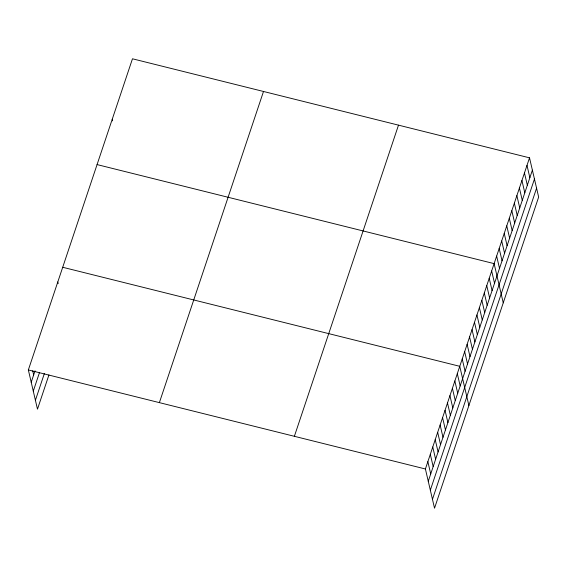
<?xml version="1.0" encoding="UTF-8"?>
<svg xmlns="http://www.w3.org/2000/svg" width="567" height="567" viewBox="0 0 567 567"><rect width="100%" height="100%" fill="white"/><g stroke="black" fill="none" stroke-linecap="round" stroke-linejoin="round"><path stroke-width="0.85" d="M48.932 374.943L37.479 409.168L28.35 369.946L132.472 58.791L529.521 157.832L538.65 197.054L434.528 508.209L425.406 468.987L529.521 157.832M31.213 382.25L35.034 370.839M33.283 391.131L39.555 372.391M35.409 400.288L44.41 373.391M159.377 402.634L263.499 91.478M294.372 436.307L398.495 125.151M428.262 481.291L532.385 170.135M430.332 490.172L534.454 179.016M432.465 499.329L536.58 188.166M97.07 164.586L494.119 263.627L503.248 302.842M62.71 267.27L459.759 366.31L468.888 405.525M28.35 369.946L425.406 468.987M526.998 165.387L529.854 177.691M524.468 172.942L527.331 185.246M521.938 180.504L524.801 192.801M519.407 188.06L522.271 200.364M516.877 195.615L519.741 207.919M514.354 203.17L517.217 215.474M511.824 210.726L514.687 223.029M509.294 218.288L512.157 230.585M506.763 225.843L509.627 238.147M504.24 233.398L507.096 245.702M501.71 240.954L504.573 253.258M499.18 248.509L502.043 260.813M496.649 256.071L499.513 268.368M491.667 270.962L494.53 283.259M489.215 278.298L492.078 290.595M486.762 285.626L489.619 297.93M484.303 292.962L487.166 305.266M481.851 300.297L484.714 312.601M479.398 307.633L482.262 319.937M476.939 314.969L479.802 327.265M474.487 322.304L477.35 334.601M472.035 329.633L474.898 341.936M469.582 336.968L472.446 349.272M467.123 344.304L469.986 356.608M464.671 351.639L467.534 363.943M462.218 358.975L465.082 371.272M457.307 373.639L460.17 385.943M454.854 380.974L457.718 393.278M452.402 388.31L455.266 400.614M449.943 395.646L452.806 407.949M447.491 402.981L450.354 415.278M445.038 410.317L447.902 422.613M442.579 417.645L445.442 429.949M440.127 424.981L442.99 437.285M437.674 432.316L440.538 444.62M435.222 439.652L438.085 451.956M432.763 446.987L435.626 459.284M430.31 454.323L433.174 466.62M427.858 461.651L430.722 473.955M112.245 119.247L112.62 120.884M57.799 281.934L58.181 283.578M32.716 370.818L33.666 374.915"/></g></svg>
